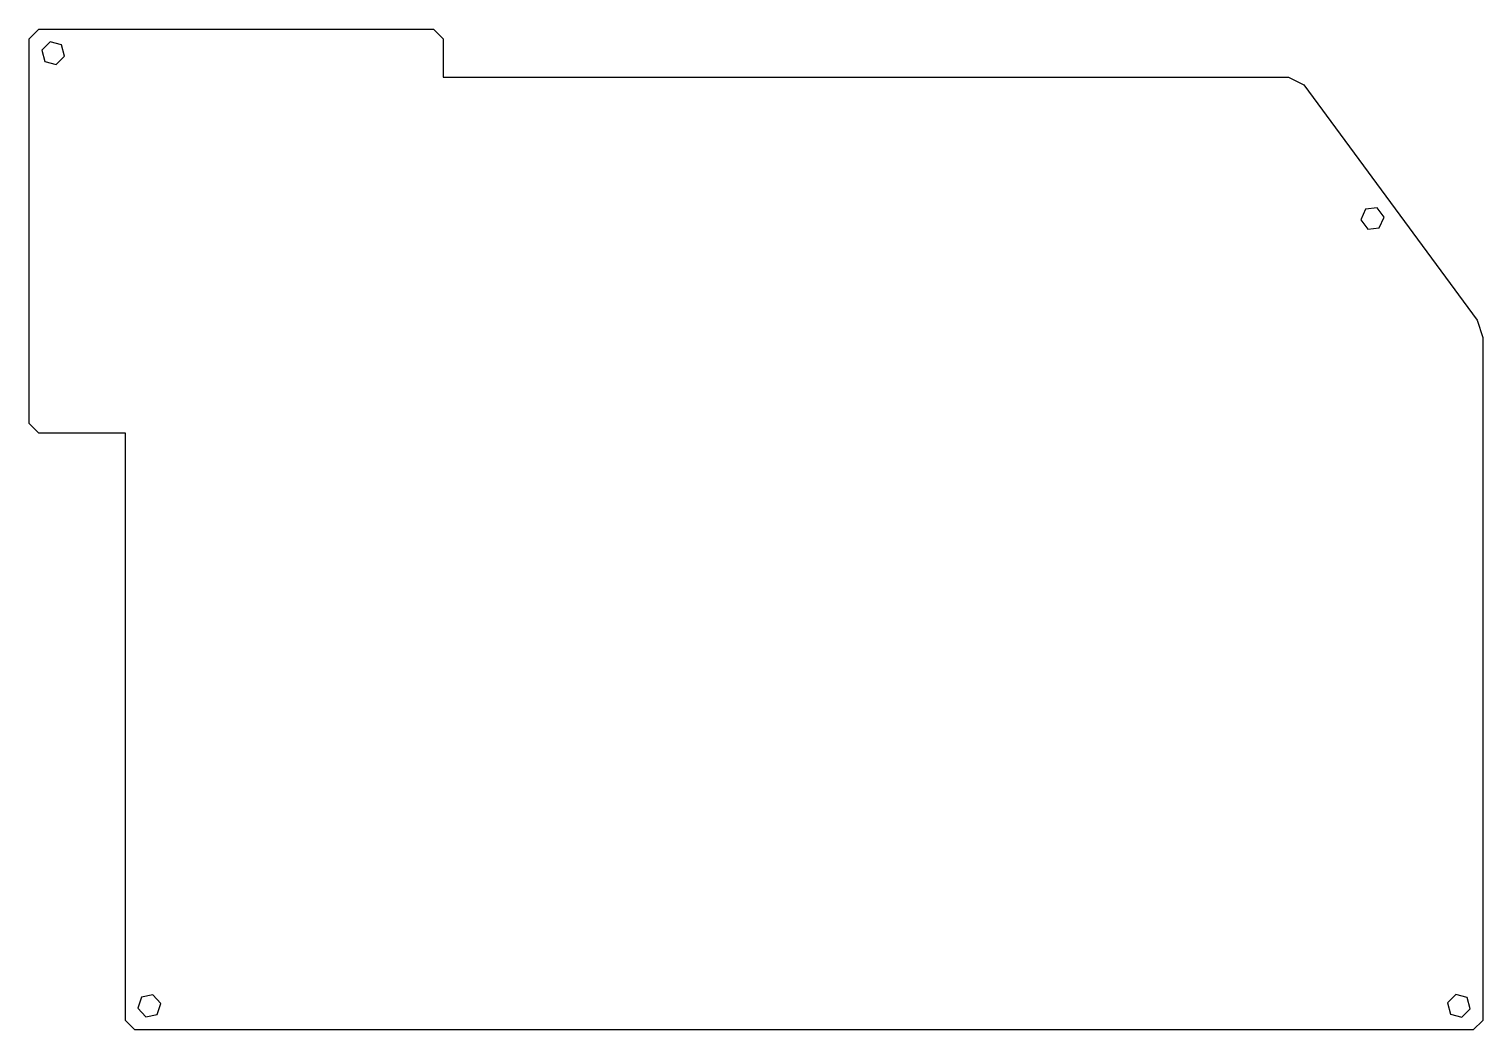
# Model space of a CAD drawing. Header units: millimetres. Extents: x 91 to 242, y -72 to 32.
import ezdxf

# ---------------------------------------------------------------- set-up
doc = ezdxf.new("R2010")
doc.units = ezdxf.units.MM
doc.layers.get('0').update_dxf_attribs({"linetype": 'CONTINUOUS'})

msp = doc.modelspace()

# ---------------------------------------------------------------- linework, layer by layer
for points in [[(92.26, -10.14), (91.26, -9.14), (91.26, 30.86), (92.26, 31.86), (133.26, 31.86), (134.26, 30.86), (134.26, 26.86), (222.06, 26.86), (223.66, 26.06), (241.67, 1.62), (242.26, -0.18), (242.26, -71.14), (241.26, -72.14), (102.26, -72.14), (101.26, -71.14), (101.26, -10.14)], [(92.59, 29.68), (92.9, 28.5), (94.07, 28.19), (94.93, 29.05), (94.62, 30.22), (93.45, 30.53)], [(231.27, 13.29), (230.06, 13.15), (229.58, 12.04), (230.3, 11.07), (231.5, 11.2), (231.99, 12.31)], [(103.39, -70.79), (104.57, -70.54), (104.95, -69.38), (104.13, -68.48), (102.95, -68.74), (102.57, -69.89)], [(240.93, -69.95), (240.62, -68.78), (239.45, -68.47), (238.59, -69.32), (238.9, -70.49), (240.07, -70.81)]]:
    msp.add_lwpolyline(points, close=True)

doc.saveas('drawing.dxf')
